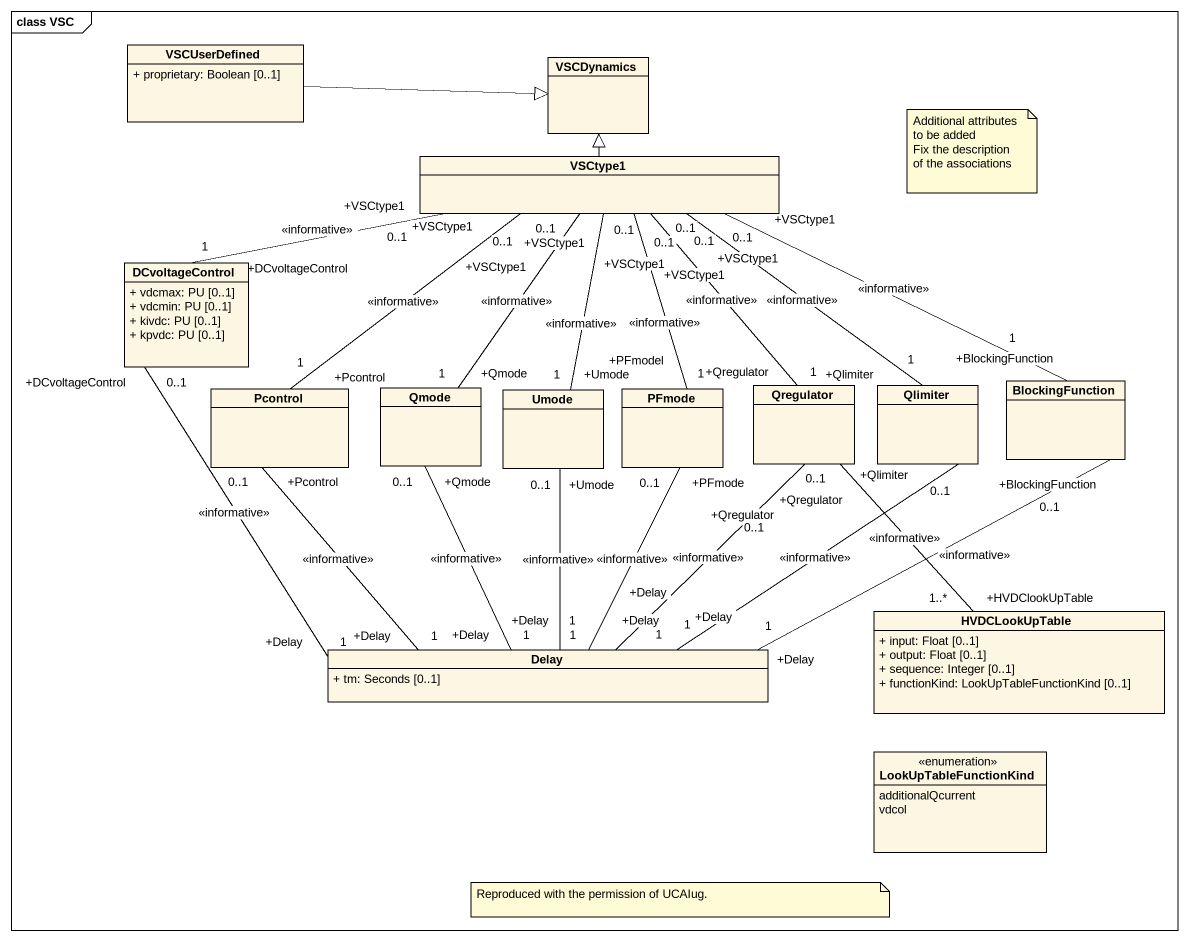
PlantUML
@startuml
mainframe class VSC
hide circle
hide empty members
skinparam classAttributeIconSize 0
class VSCUserDefined {
  + proprietary: Boolean [0..1]
}
class VSCDynamics
class VSCtype1
class DCvoltageControl {
  + vdcmax: PU [0..1]
  + vdcmin: PU [0..1]
  + kivdc: PU [0..1]
  + kpvdc: PU [0..1]
}
class Pcontrol
class Qmode
class Umode
class PFmode
class Qregulator
class Qlimiter
class BlockingFunction
class Delay {
  + tm: Seconds [0..1]
}
class HVDCLookUpTable {
  + input: Float [0..1]
  + output: Float [0..1]
  + sequence: Integer [0..1]
  + functionKind: LookUpTableFunctionKind [0..1]
}
enum LookUpTableFunctionKind {
  additionalQcurrent
  vdcol
}
VSCUserDefined -right-|> VSCDynamics
VSCtype1 -up-|> VSCDynamics
VSCtype1 "+VSCtype1\n0..1" -left- "+DCvoltageControl\n1" DCvoltageControl : <<informative>>
Pcontrol "+Pcontrol\n1" -up- "+VSCtype1\n0..1" VSCtype1 : <<informative>>
Qmode "+Qmode\n1" -up- "+VSCtype1\n0..1" VSCtype1 : <<informative>>
Umode "+Umode\n1" -up- "+VSCtype1\n0..1" VSCtype1 : <<informative>>
PFmode "+PFmodel\n1" -up- "+VSCtype1\n0..1" VSCtype1 : <<informative>>
Qregulator "+Qregulator\n1" -up- "+VSCtype1\n0..1" VSCtype1 : <<informative>>
Qlimiter "+Qlimiter\n1" -up- "+VSCtype1\n0..1" VSCtype1 : <<informative>>
BlockingFunction "+BlockingFunction\n1" -left- "+VSCtype1\n0..1" VSCtype1 : <<informative>>
Delay "+Delay\n1" -up- "+DCvoltageControl\n0..1" DCvoltageControl : <<informative>>
Delay "+Delay\n1" -up- "+Pcontrol\n0..1" Pcontrol : <<informative>>
Delay "+Delay\n1" -up- "+Qmode\n0..1" Qmode : <<informative>>
Delay "+Delay\n1" -up- "+Umode\n0..1" Umode : <<informative>>
Delay "+Delay\n1" -up- "+PFmode\n0..1" PFmode : <<informative>>
Delay "+Delay\n1" -up- "+Qregulator\n0..1" Qregulator : <<informative>>
Delay "+Delay\n1" -up- "+Qlimiter\n0..1" Qlimiter : <<informative>>
Delay "+Delay\n1" -right- "+BlockingFunction\n0..1" BlockingFunction : <<informative>>
HVDCLookUpTable "+HVDClookUpTable\n1..*" -up- "+Qregulator\n0..1" Qregulator : <<informative>>
note as N1
  Additional attributes to be added
  Fix the description of the associations
end note
note as N2
  Reproduced with the permission of UCAIug.
end note
@enduml
